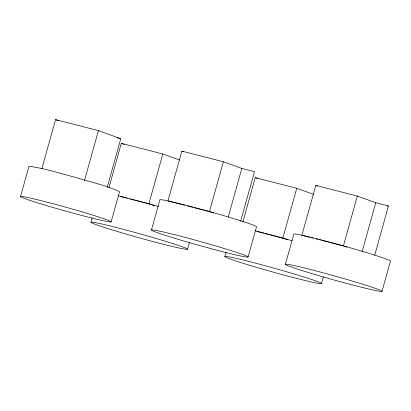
<?xml version="1.0" encoding="UTF-8"?>
<svg xmlns="http://www.w3.org/2000/svg" width="411" height="411" viewBox="0 0 411 411"><rect width="100%" height="100%" fill="white"/><g stroke="black" fill="none" stroke-linecap="round" stroke-linejoin="round"><path stroke-width="0.62" d="M20.55 196.479L28.981 166.291C45.03 168.299 60.535 173.637 76.194 177.573C90.615 182.181 105.894 185.166 119.55 191.701L111.119 221.889A47.054 1.891 15.6 0 1 41.521 204.062A47.054 1.891 15.6 0 1 44.866 201.601A47.054 1.891 15.6 0 1 111.119 221.889M41.819 168.844L55.557 119.647L98.419 130.626L120.788 138.713L107.22 187.298M84.512 180.439L98.419 130.626M90.923 222.171L92.131 217.861M108.941 187.632L121.307 143.352L162.828 153.986L179.494 160.013M154.274 205.736L148.921 203.799L162.828 153.986M151.474 229.939L159.905 199.751A50.193 2.014 15.6 0 1 167.405 200.809L185.839 205.212L210.268 211.788A50.193 2.014 15.6 0 1 256.51 226.857L248.08 257.045A50.193 2.014 15.6 0 1 173.843 238.031A50.193 2.014 15.6 0 1 177.408 235.405A50.193 2.014 15.6 0 1 248.08 257.045M240.589 221.488L254.496 171.675L241.827 168.428L223.379 161.754L181.852 151.12L167.945 200.933L173.524 202.361M187.529 249.277A50.193 2.014 15.6 0 0 116.858 227.637A50.193 2.014 15.6 0 0 113.292 230.258A50.193 2.014 15.6 0 0 187.529 249.277L189.425 242.5M213.633 213.078L209.466 211.567L223.379 161.754M228.259 217.013L241.827 168.428M224.868 256.479L226.071 252.169M242.886 221.94L255.246 177.66L296.768 188.295L313.434 194.321M287.623 239.829L282.86 238.108L296.768 188.295M285.414 264.252L293.844 234.059A50.193 2.014 15.6 0 1 301.345 235.118L319.779 239.526L344.207 246.097A50.193 2.014 15.6 0 1 390.45 261.165L382.019 291.353A50.193 2.014 15.6 0 1 307.782 272.339A50.193 2.014 15.6 0 1 311.348 269.714A50.193 2.014 15.6 0 1 382.019 291.353M374.704 255.18L388.441 205.983L375.767 202.736L357.318 196.062L315.797 185.428L301.89 235.241L309.945 237.306M321.474 283.585A50.193 2.014 15.6 0 0 250.802 261.946A50.193 2.014 15.6 0 0 247.232 264.571A50.193 2.014 15.6 0 0 321.474 283.585L323.365 276.808M346.982 247.17L343.411 245.881L357.318 196.062M362.029 251.938L375.767 202.736M387.177 205.988L388.441 205.983M117.998 195.636L149.717 204.02A50.193 2.014 15.6 0 1 158.672 206.569M254.979 230.699L283.657 238.329A50.193 2.014 15.6 0 1 292.026 240.707M117.058 137.757L120.788 138.713M174.762 202.68L181.58 204.426M182.818 204.745L184.678 205.223M187.776 206.014L192.733 207.283M193.977 207.601L209.466 211.567M311.184 237.625L313.043 238.103M316.141 238.894L318.001 239.372M319.239 239.69L321.099 240.163M322.337 240.481L329.154 242.228M330.398 242.547L343.411 245.881M120.413 196.499L124.132 197.45M125.37 197.768L127.23 198.246M130.328 199.037L135.286 200.306M136.524 200.625L148.921 203.799M256.834 231.444L260.553 232.395M261.792 232.713L263.651 233.186M264.89 233.505L282.86 238.108M315.797 185.428L317.58 186.075M181.852 151.12L183.64 151.767M255.246 177.66L257.63 178.518M121.307 143.352L124.281 144.425M55.557 119.647L58.501 120.711"/></g></svg>
